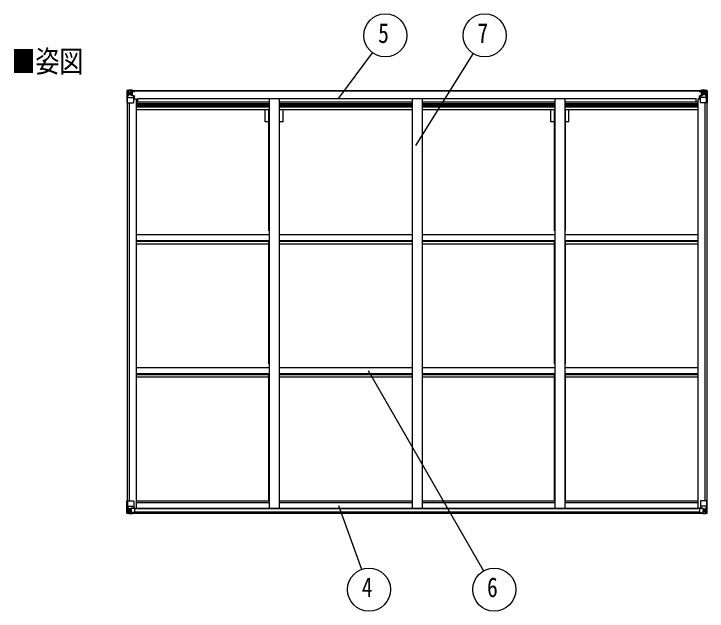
# Model space of a CAD drawing. Units: millimetres, scale not verified. Extents: x -16820 to 16820, y -11880 to 11880.
# Drawn here: x -10414 to -6939, y -1861 to 1132 of the extents above; entities that cross this region are included whole.
import ezdxf
from ezdxf.enums import TextEntityAlignment as Align

# ---------------------------------------------------------------- set-up
doc = ezdxf.new("R2010")
doc.units = ezdxf.units.MM
doc.header["$LTSCALE"] = 40
for name, color, linetype in [('0-2_USER1', 3, 'Continuous'), ('0-4_YKK_13', 4, 'Continuous'), ('0-5_YKK_A1', 4, 'Continuous'), ('0-6_YKK_D', 6, 'Continuous')]:
    doc.layers.add(name, color=color, linetype=linetype)
doc.styles.add('ＭＳ ゴシック', font='')
doc.styles.get('ＭＳ ゴシック').set_extended_font_data('MS Gothic')

msp = doc.modelspace()

# ---------------------------------------------------------------- linework, layer by layer
at = {"layer": '0-4_YKK_13'}
for p, q in [((-9847.45, 747.86), (-9847.45, 747.82)), ((-9846.51, 748.86), (-9846.51, 748.86)), ((-9846.51, 748.82), (-9846.51, 748.86)), ((-9837.54, 749.25), (-9845.46, 748.77)), ((-9844.6, 747.8), (-9844.61, 747.74)), ((-9844.61, 687.15), (-9844.61, 747.74)), ((-9840.64, 744.36), (-9843.37, 748.03)), ((-9839.78, 740.85), (-9837.45, 740.91)), ((-9839.78, 727.38), (-9839.78, 740.85)), ((-9825.45, 750.04), (-9837.45, 749.25)), ((-9837.45, 740.91), (-9825.45, 740.91)), ((-9831.97, 733.71), (-9831.97, 732.75)), ((-9826.45, 740.91), (-9825.45, 740.91)), ((-9818.95, 750.55), (-9825.45, 750.15)), ((-9825.45, 724.05), (-9825.45, 750.15)), ((-9825.45, 749.27), (-9818.95, 749.66)), ((-9823.95, 744.44), (-9825.45, 744.44)), ((-9823.95, 740.91), (-9825.45, 740.91)), ((-9818.95, 748.74), (-9823.95, 748.65)), ((-9823.45, 744.08), (-9823.95, 744.08)), ((-9819.95, 739.15), (-9823.95, 739.15)), ((-9819.95, 730.95), (-9823.95, 730.95)), ((-9823.84, 742.78), (-9819.95, 742.78)), ((-9823.45, 745.11), (-9823.45, 743.16)), ((-9815.45, 745.11), (-9823.45, 745.11)), ((-9815.45, 745.08), (-9823.45, 745.08)), ((-9813.45, 743.24), (-9823.45, 743.16)), ((-9823.45, 742.99), (-9823.45, 743.16)), ((-9823.45, 743.16), (-9823.45, 743.16)), ((-9819.95, 723.05), (-9819.95, 743.02)), ((-9818.95, 749.66), (-9818.95, 750.55)), ((-9818.95, 749.15), (-9818.95, 749.66)), ((-9818.95, 749.15), (-9818.95, 748.74)), ((-9818.95, 748.74), (-9818.95, 747.92)), ((-9813.95, 748.35), (-9813.95, 747.92)), ((-9813.65, 748.35), (-9813.95, 748.35)), ((-9813.65, 748.35), (-9811.96, 747.92)), ((-9813.45, 744.85), (-9808.45, 744.85)), ((-9813.45, 743.24), (-9813.45, 744.85)), ((-9808.45, 745.78), (-9808.45, 744.85)), ((-9808.45, 744.85), (-9807.45, 744.85)), ((-9807.45, 744.85), (-9807.45, 745.78)), ((-9807.45, 744.85), (-9807.45, 743.28)), ((-9807.45, 743.17), (-9807.45, 743.28)), ((-6979.45, 744.85), (-6979.45, 745.78)), ((-6978.45, 744.85), (-6979.45, 744.85)), ((-6979.45, 744.85), (-6979.45, 743.28)), ((-6979.45, 743.17), (-6979.45, 743.28)), ((-6978.45, 745.78), (-6978.45, 744.85)), ((-6973.45, 744.85), (-6978.45, 744.85)), ((-6973.25, 748.35), (-6974.94, 747.92)), ((-6973.45, 743.24), (-6973.45, 744.85)), ((-6973.45, 743.24), (-6963.45, 743.16)), ((-6973.25, 748.35), (-6972.95, 748.35)), ((-6972.95, 748.35), (-6972.95, 747.92)), ((-6971.45, 745.11), (-6963.45, 745.11)), ((-6971.45, 745.08), (-6963.45, 745.08)), ((-6967.95, 750.55), (-6961.45, 750.15)), ((-6967.95, 749.66), (-6967.95, 750.55)), ((-6961.45, 749.27), (-6967.95, 749.66)), ((-6967.95, 749.15), (-6967.95, 749.66)), ((-6967.95, 749.15), (-6967.95, 748.74)), ((-6967.95, 748.74), (-6962.95, 748.65)), ((-6967.95, 748.74), (-6967.95, 747.92)), ((-6966.95, 723.05), (-6966.95, 743.02)), ((-6963.06, 742.78), (-6966.95, 742.78)), ((-6966.95, 739.15), (-6962.95, 739.15)), ((-6966.95, 730.95), (-6962.95, 730.95)), ((-6963.45, 745.11), (-6963.45, 743.16)), ((-6963.45, 744.08), (-6962.95, 744.08)), ((-6963.44, 743.16), (-6963.45, 743.16)), ((-6963.44, 742.99), (-6963.44, 743.16)), ((-6962.95, 744.44), (-6961.45, 744.44)), ((-6962.95, 740.91), (-6961.45, 740.91)), ((-6961.45, 724.05), (-6961.45, 750.15)), ((-6961.45, 750.04), (-6949.45, 749.25)), ((-6960.45, 740.91), (-6961.45, 740.91)), ((-6949.45, 740.91), (-6961.45, 740.91)), ((-6954.93, 733.71), (-6954.93, 732.75)), ((-6947.12, 740.85), (-6949.45, 740.91)), ((-6949.36, 749.25), (-6941.43, 748.77)), ((-6947.12, 727.38), (-6947.12, 740.85)), ((-6946.26, 744.36), (-6943.53, 748.03)), ((-6942.29, 747.8), (-6942.29, 747.74)), ((-6942.29, 687.15), (-6942.29, 747.74)), ((-6940.39, 748.86), (-6940.39, 748.86)), ((-6940.39, 748.82), (-6940.39, 748.86)), ((-6939.45, 747.86), (-6939.45, 747.82)), ((-9844.06, 714.03), (-9839.92, 726.12)), ((-9844.06, 714.03), (-9837.45, 713.82)), ((-9837.45, 727.35), (-9839.78, 727.38)), ((-9837.45, 727.35), (-9825.45, 727.35)), ((-9837.45, 727.35), (-9837.45, 727.35)), ((-9837.45, 713.82), (-9813.45, 713.82)), ((-9823.95, 727.35), (-9825.45, 727.35)), ((-9824.62, 723.8), (-9814.28, 722.14)), ((-9824.62, 723.16), (-9824.62, 723.8)), ((-9814.28, 721.51), (-9824.62, 723.16)), ((-9814.28, 722.14), (-9814.28, 721.51)), ((-9814, 722.06), (-9809.95, 722.03)), ((-9813.45, 688.15), (-9813.45, 721.25)), ((-9808.95, 710.15), (-9813.45, 710.15)), ((-9808.95, 722.02), (-9809.95, 722.03)), ((-9809.95, 720.29), (-9808.95, 720.3)), ((-9808.95, 705.8), (-9808.95, 722.02)), ((-6977.95, 722.02), (-6976.95, 722.03)), ((-6977.95, 705.8), (-6977.95, 722.02)), ((-6976.95, 720.29), (-6977.95, 720.3)), ((-6977.95, 710.15), (-6973.45, 710.15)), ((-6972.9, 722.06), (-6976.95, 722.03)), ((-6973.45, 688.15), (-6973.45, 721.25)), ((-6949.45, 713.82), (-6973.45, 713.82)), ((-6962.27, 723.8), (-6972.62, 722.14)), ((-6972.62, 721.51), (-6962.27, 723.16)), ((-6972.62, 722.14), (-6972.62, 721.51)), ((-6962.95, 727.35), (-6961.45, 727.35)), ((-6962.27, 723.16), (-6962.27, 723.8)), ((-6949.45, 727.35), (-6961.45, 727.35)), ((-6949.45, 727.35), (-6947.12, 727.38)), ((-6949.45, 727.35), (-6949.45, 727.35)), ((-6942.84, 714.03), (-6949.45, 713.82)), ((-6942.84, 714.03), (-6946.98, 726.12)), ((-9844.61, 687.15), (-9814.45, 687.15)), ((-6942.29, 687.15), (-6972.45, 687.15)), ((-9847.45, -1308.83), (-9814.45, -1308.83)), ((-9847.45, -1369.54), (-9847.45, -1308.83)), ((-9844.61, -1308.83), (-9844.61, -1369.41)), ((-9813.45, -1309.83), (-9813.45, -1342.92)), ((-6973.45, -1309.83), (-6973.45, -1342.92)), ((-6939.45, -1308.83), (-6972.45, -1308.83)), ((-6942.29, -1308.83), (-6942.29, -1369.41)), ((-6939.45, -1369.54), (-6939.45, -1308.83)), ((-9844.06, -1335.71), (-9837.45, -1335.49)), ((-9844.06, -1335.71), (-9839.92, -1347.79)), ((-9837.45, -1349.03), (-9839.78, -1349.06)), ((-9839.78, -1349.06), (-9839.78, -1362.53)), ((-9837.45, -1335.49), (-9813.45, -1335.49)), ((-9837.45, -1349.03), (-9837.45, -1349.03)), ((-9825.45, -1349.03), (-9837.45, -1349.03)), ((-9832.93, -1355.39), (-9832.93, -1354.43)), ((-9825.45, -1345.04), (-9818.95, -1345.04)), ((-9825.45, -1345.04), (-9825.45, -1371.83)), ((-9814.28, -1343.18), (-9824.62, -1344.84)), ((-9824.62, -1344.84), (-9824.62, -1345.04)), ((-9821.93, -1345.04), (-9814.28, -1343.82)), ((-9818.95, -1345.04), (-9809.95, -1345.07)), ((-9814.28, -1343.82), (-9814.28, -1343.18)), ((-9808.95, -1345.98), (-9808.95, -1366.14)), ((-6977.95, -1345.98), (-6977.95, -1366.14)), ((-6967.95, -1345.04), (-6976.95, -1345.07)), ((-6949.45, -1335.49), (-6973.45, -1335.49)), ((-6972.62, -1343.18), (-6962.28, -1344.84)), ((-6972.62, -1343.82), (-6972.62, -1343.18)), ((-6964.97, -1345.04), (-6972.62, -1343.82)), ((-6961.45, -1345.04), (-6967.95, -1345.04)), ((-6962.28, -1344.84), (-6962.28, -1345.04)), ((-6961.45, -1345.04), (-6961.45, -1371.83)), ((-6961.45, -1349.03), (-6949.45, -1349.03)), ((-6953.97, -1355.39), (-6953.97, -1354.43)), ((-6942.84, -1335.71), (-6949.45, -1335.49)), ((-6949.45, -1349.03), (-6949.45, -1349.03)), ((-6949.45, -1349.03), (-6947.12, -1349.06)), ((-6947.12, -1349.06), (-6947.12, -1362.53)), ((-6942.84, -1335.71), (-6946.98, -1347.79)), ((-9846.51, -1370.49), (-9846.51, -1370.54)), ((-9837.54, -1370.92), (-9845.46, -1370.45)), ((-9844.6, -1369.48), (-9844.61, -1369.41)), ((-9840.64, -1366.04), (-9843.37, -1369.7)), ((-9839.78, -1362.53), (-9837.45, -1362.59)), ((-9837.45, -1362.58), (-9825.45, -1362.58)), ((-9825.45, -1371.71), (-9837.45, -1370.93)), ((-9818.95, -1372.22), (-9818.95, -1366.28)), ((-9809.95, -1366.85), (-9818.95, -1366.91)), ((-6976.95, -1366.85), (-6967.95, -1366.91)), ((-6967.95, -1372.22), (-6967.95, -1366.28)), ((-6949.45, -1362.58), (-6961.45, -1362.58)), ((-6961.45, -1371.71), (-6949.45, -1370.93)), ((-6947.12, -1362.53), (-6949.45, -1362.59)), ((-6949.36, -1370.92), (-6941.43, -1370.45)), ((-6946.26, -1366.04), (-6943.53, -1369.7)), ((-6942.29, -1369.48), (-6942.29, -1369.41)), ((-6940.39, -1370.49), (-6940.39, -1370.54))]:
    msp.add_line(p, q, dxfattribs=at)
for points in [[(-9847.45, 747.82), (-9847.45, 687.15), (-9844.61, 687.15)], [(-9846.51, 748.86), (-9837.45, 749.42), (-9825.45, 750.15)], [(-9833.89, 734.67), (-9834.85, 734.67), (-9834.85, 735.63), (-9833.89, 735.63)], [(-9832.93, 736.59), (-9832.93, 737.55), (-9831.97, 737.55), (-9831.97, 736.59)], [(-9831.97, 732.75), (-9832.93, 732.75), (-9832.93, 733.71)], [(-9831.01, 735.63), (-9830.05, 735.63), (-9830.05, 734.67), (-9831.01, 734.67)], [(-9818.95, 749.15), (-9823.95, 749.15), (-9823.95, 723.69)], [(-9823.45, 744.08), (-9815.45, 744.08), (-9815.45, 745.78)], [(-9808.45, 743.12), (-9823.45, 742.99), (-9823.45, 742.99)], [(-9813.45, 743.24), (-9813.45, 743.23), (-9807.45, 743.28)], [(-6973.45, 743.24), (-6973.45, 743.23), (-6979.45, 743.28)], [(-6978.45, 743.12), (-6963.45, 742.99), (-6963.44, 742.99)], [(-6963.45, 744.08), (-6971.45, 744.08), (-6971.45, 745.78)], [(-6967.95, 749.15), (-6962.95, 749.15), (-6962.95, 723.69)], [(-6940.39, 748.86), (-6949.45, 749.42), (-6961.45, 750.15)], [(-6955.89, 735.63), (-6956.85, 735.63), (-6956.85, 734.67), (-6955.89, 734.67)], [(-6953.97, 736.59), (-6953.97, 737.55), (-6954.93, 737.55), (-6954.93, 736.59)], [(-6954.93, 732.75), (-6953.97, 732.75), (-6953.97, 733.71)], [(-6953.01, 734.67), (-6952.05, 734.67), (-6952.05, 735.63), (-6953.01, 735.63)], [(-6939.45, 747.82), (-6939.45, 687.15), (-6942.29, 687.15)], [(-9809.95, 722.03), (-9809.95, 720.29), (-9813.45, 720.28)], [(-6976.95, 722.03), (-6976.95, 720.29), (-6973.45, 720.28)], [(-9832.93, -1354.43), (-9831.97, -1354.43), (-9831.97, -1355.39)], [(-6953.97, -1354.43), (-6954.93, -1354.43), (-6954.93, -1355.39)], [(-9846.51, -1370.54), (-9837.45, -1371.09), (-9818.95, -1372.22)], [(-9833.89, -1357.31), (-9834.85, -1357.31), (-9834.85, -1356.35), (-9833.89, -1356.35)], [(-9831.97, -1358.27), (-9831.97, -1359.23), (-9832.93, -1359.23), (-9832.93, -1358.27)], [(-9831.01, -1356.35), (-9830.05, -1356.35), (-9830.05, -1357.31), (-9831.01, -1357.31)], [(-9808.95, -1366.14), (-9808.96, -1366.24), (-9818.95, -1366.28)], [(-6977.95, -1366.14), (-6977.94, -1366.24), (-6967.95, -1366.28)], [(-6940.39, -1370.54), (-6949.45, -1371.09), (-6967.95, -1372.22)], [(-6955.89, -1356.35), (-6956.85, -1356.35), (-6956.85, -1357.31), (-6955.89, -1357.31)], [(-6954.93, -1358.27), (-6954.93, -1359.23), (-6953.97, -1359.23), (-6953.97, -1358.27)], [(-6953.01, -1357.31), (-6952.05, -1357.31), (-6952.05, -1356.35), (-6953.01, -1356.35)]]:
    msp.add_lwpolyline(points, dxfattribs=at)
for centre in [(-9832.45, 735.15), (-6954.45, 735.15), (-9832.45, -1356.83), (-6954.45, -1356.83)]:
    msp.add_circle(centre, 5.3, dxfattribs=at)
for centre, radius, start, end in [((-9846.45, 747.86), 0.999, 93.4424, 179.95083), ((-9846.45, 747.86), 1, 93.50017, 180.00079), ((-9846.45, 747.82), 0.999, 93.4424, 179.95083), ((-9845.3, 761.47), 12.7, 269.24466, 275.10311), ((-9843.32, 747.86), 1.28, 131.17831, 182.45895), ((-9833.89, 736.59), 0.96, 270, 0), ((-9833.89, 733.71), 0.96, 0, 90), ((-9831.01, 736.59), 0.96, 180, 270), ((-9831.01, 733.71), 0.96, 90, 180), ((-9823.45, 745.61), 0.5, 179.99802, 269.99691), ((-9823.45, 745.58), 0.5, 180.00109, 270.00109), ((-9823.45, 742.66), 0.5, 90.52895, 180.04464), ((-9823.44, 742.48), 0.513, 91.88028, 181.04707), ((-9808.31, 750.81), 7.69, 268.96999, 276.43426), ((-6978.59, 750.81), 7.69, 263.56574, 271.03001), ((-6963.45, 745.61), 0.5, 270.00309, 0.00198), ((-6963.45, 745.58), 0.5, 269.99891, 359.99891), ((-6963.45, 742.66), 0.5, 359.95536, 89.47105), ((-6963.46, 742.48), 0.513, 358.95293, 88.11972), ((-6955.89, 736.59), 0.96, 270, 0), ((-6955.89, 733.71), 0.96, 0, 90), ((-6953.01, 736.59), 0.96, 180, 270), ((-6953.01, 733.71), 0.96, 90, 180), ((-6943.58, 747.86), 1.28, 357.54105, 48.82169), ((-6941.6, 761.47), 12.7, 264.89689, 270.75534), ((-6940.45, 747.86), 0.999, 0.04917, 86.5576), ((-6940.45, 747.86), 1, 359.99921, 86.49983), ((-6940.45, 747.82), 0.999, 0.04917, 86.5576), ((-9824.51, 724.73), 0.937, 182.32209, 263.26766), ((-9824.51, 724.09), 0.937, 182.32209, 263.26766), ((-9814.39, 721.21), 0.937, 2.32209, 83.26766), ((-9814.39, 720.58), 0.937, 2.32209, 83.26766), ((-6972.51, 721.21), 0.937, 96.73234, 177.67791), ((-6972.51, 720.58), 0.937, 96.73234, 177.67791), ((-6962.38, 724.73), 0.937, 276.73234, 357.67791), ((-6962.38, 724.09), 0.937, 276.73234, 357.67791), ((-9814.45, 688.15), 1, 270, 0), ((-6972.45, 688.15), 1, 180, 270), ((-9814.45, -1309.83), 1, 0, 90), ((-6972.45, -1309.83), 1, 90, 180), ((-9824.51, -1345.77), 0.937, 96.73234, 129.06602), ((-9814.39, -1342.25), 0.937, 276.73234, 357.67791), ((-9814.39, -1342.89), 0.937, 276.73234, 357.67791), ((-6972.51, -1342.25), 0.937, 182.32209, 263.26766), ((-6972.51, -1342.89), 0.937, 182.32209, 263.26766), ((-6962.39, -1345.77), 0.937, 50.93398, 83.26766), ((-9846.45, -1369.5), 0.999, 180.04917, 266.5576), ((-9846.45, -1369.53), 0.999, 180.04917, 266.5576), ((-9846.45, -1369.54), 1, 179.99921, 266.49983), ((-9845.3, -1383.15), 12.7, 84.89689, 90.75534), ((-9843.32, -1369.53), 1.28, 177.54105, 228.82169), ((-9833.89, -1355.39), 0.96, 270, 0), ((-9833.89, -1358.27), 0.96, 0, 90), ((-9831.01, -1355.39), 0.96, 180, 270), ((-9831.01, -1358.27), 0.96, 90, 180), ((-6955.89, -1355.39), 0.96, 270, 0), ((-6955.89, -1358.27), 0.96, 0, 90), ((-6953.01, -1355.39), 0.96, 180, 270), ((-6953.01, -1358.27), 0.96, 90, 180), ((-6943.58, -1369.53), 1.28, 311.17831, 2.45895), ((-6941.6, -1383.15), 12.7, 89.24466, 95.10311), ((-6940.45, -1369.5), 0.999, 273.4424, 359.95083), ((-6940.45, -1369.53), 0.999, 273.4424, 359.95083), ((-6940.45, -1369.54), 1, 273.50017, 0.00079)]:
    msp.add_arc(centre, radius, start, end, dxfattribs=at)
for centre, major_axis, ratio, start_param, end_param in [((-9645.51, 761.17), (201, 12.36), 0.060933, 3.1373463, 3.1378449), ((-9844.51, 748.94), (2, 0.12), 0.060933, 3.1378449, 4.2119296), ((-9844.32, 745.84), (-0.02, 3), 0.466854, 5.5234897, 6.1575023), ((-9842.65, 740.77), (0.03, 5), 0.573921, 4.7320603, 5.5159136), ((-9919.2, 740.91), (81.75, 0), 0.061163, 0, 0.0007725), ((-6867.7, 740.91), (-81.75, 0), 0.061163, 6.2824128, 6.2831853), ((-6944.25, 740.77), (-0.03, 5), 0.573921, 0.7672717, 1.551125), ((-6942.58, 745.84), (0.02, 3), 0.466854, 0.125683, 0.7596956), ((-6942.39, 748.94), (-2, 0.12), 0.060933, 2.0712557, 3.1453404), ((-7141.39, 761.17), (-201, 12.36), 0.060933, 3.1453404, 3.145839), ((-9843.34, 716.38), (0.85, 2.32), 0.403757, 2.3087461, 3.2744049), ((-9841.19, 727.4), (0, 3), 0.468246, 4.2703918, 4.7058971), ((-6945.71, 727.4), (0, 3), 0.468246, 1.5772882, 2.0127935), ((-6943.56, 716.38), (-0.85, 2.32), 0.403757, 3.0087805, 3.9744392), ((-9843.34, -1338.06), (0.85, -2.32), 0.403757, 3.0087805, 3.9744392), ((-9841.19, -1349.08), (0, -3), 0.468246, 1.5772882, 2.0127935), ((-9809.95, -1345.98), (1, -0.021), 0.906239, 0.0187047, 1.589501), ((-6976.95, -1345.98), (-1, -0.021), 0.906239, 4.6936843, 6.2644806), ((-6945.71, -1349.08), (0, -3), 0.468246, 4.2703918, 4.7058971), ((-6943.56, -1338.06), (-0.85, -2.32), 0.403757, 2.3087461, 3.2744049), ((-9844.51, -1370.62), (2, -0.12), 0.060933, 2.0712557, 3.1453404), ((-9645.51, -1382.85), (201, -12.36), 0.060933, 3.1453404, 3.145839), ((-9844.32, -1367.52), (-0.02, -3), 0.466854, 0.125683, 0.7596956), ((-9842.65, -1362.45), (0.03, -5), 0.573921, 0.7672717, 1.551125), ((-9919.2, -1362.58), (81.75, 0), 0.061163, 6.2824128, 6.2831853), ((-9809.95, -1366.14), (1, 0.012), 0.707053, 4.7036637, 6.124411), ((-6976.95, -1366.14), (-1, 0.012), 0.707053, 0.1587743, 1.5795216), ((-6867.7, -1362.58), (-81.75, 0), 0.061163, 0, 0.0007725), ((-6944.25, -1362.45), (-0.03, -5), 0.573921, 4.7320603, 5.5159136), ((-6942.58, -1367.52), (0.02, -3), 0.466854, 5.5234897, 6.1575023), ((-6942.39, -1370.62), (-2, -0.12), 0.060933, 3.1378449, 4.2119296), ((-7141.39, -1382.85), (-201, -12.36), 0.060933, 3.1373463, 3.1378449)]:
    msp.add_ellipse(centre, major_axis=major_axis, ratio=ratio, start_param=start_param, end_param=end_param, dxfattribs=at)
at = {"layer": '0-5_YKK_A1'}
for p, q in [((-9823.95, 747.92), (-6962.95, 747.92)), ((-9823.95, 745.78), (-6962.95, 745.78)), ((-9813.45, 705.8), (-9800.45, 705.8)), ((-9800.45, 705.8), (-9800.45, -1344.85)), ((-9792.95, 692.12), (-9792.95, 707.64)), ((-9792.95, 707.64), (-6993.95, 707.64)), ((-9134.45, 707.62), (-9134.45, -1344.85)), ((-9084.45, 707.62), (-9084.45, -1344.85)), ((-8418.45, 707.62), (-8418.45, -1344.85)), ((-8368.45, 707.62), (-8368.45, -1344.85)), ((-7702.45, 707.62), (-7702.45, -1344.85)), ((-7652.45, 707.62), (-7652.45, -1344.85)), ((-6993.95, 692.12), (-6993.95, 707.64)), ((-6986.45, 705.8), (-6986.45, -1344.85)), ((-6986.45, 705.8), (-6973.45, 705.8)), ((-9845.45, 687.15), (-9845.45, -1309.85)), ((-9835.75, 687.15), (-9835.75, -1309.85)), ((-9800.45, 692.12), (-9134.45, 692.12)), ((-9800.45, 683.73), (-9134.45, 683.73)), ((-9800.45, 675.53), (-9134.45, 675.53)), ((-9800.45, 671.6), (-9134.45, 671.6)), ((-9800.45, 666.52), (-9134.45, 666.52)), ((-9084.45, 692.12), (-8418.45, 692.12)), ((-9084.45, 683.73), (-8418.45, 683.73)), ((-9084.45, 675.53), (-8418.45, 675.53)), ((-9084.45, 671.6), (-8418.45, 671.6)), ((-9084.45, 666.52), (-8418.45, 666.52)), ((-8368.45, 692.12), (-7702.45, 692.12)), ((-8368.45, 683.73), (-7702.45, 683.73)), ((-8368.45, 675.53), (-7702.45, 675.53)), ((-8368.45, 671.6), (-7702.45, 671.6)), ((-8368.45, 666.52), (-7702.45, 666.52)), ((-7652.45, 692.12), (-6986.45, 692.12)), ((-7652.45, 683.73), (-6986.45, 683.73)), ((-7652.45, 675.53), (-6986.45, 675.53)), ((-7652.45, 671.6), (-6986.45, 671.6)), ((-7652.45, 666.52), (-6986.45, 666.52)), ((-6951.15, 687.15), (-6951.15, -1309.85)), ((-6941.45, 687.15), (-6941.45, -1309.85)), ((-9800.45, 653.51), (-9134.45, 653.51)), ((-9154.65, 591.92), (-9154.65, 648.19)), ((-9136.95, 45.63), (-9136.95, 648.19)), ((-9084.45, 653.51), (-8418.45, 653.51)), ((-9081.95, 45.63), (-9081.95, 648.19)), ((-9064.25, 591.92), (-9064.25, 648.19)), ((-8368.45, 653.51), (-7702.45, 653.51)), ((-7722.65, 591.92), (-7722.65, 648.19)), ((-7704.95, 45.63), (-7704.95, 648.19)), ((-7652.45, 653.51), (-6986.45, 653.51)), ((-7649.95, 45.63), (-7649.95, 648.19)), ((-7632.25, 591.92), (-7632.25, 648.19)), ((-9136.95, 591.92), (-9154.65, 591.92)), ((-9064.25, 591.92), (-9081.95, 591.92)), ((-7704.95, 591.92), (-7722.65, 591.92)), ((-7632.25, 591.92), (-7649.95, 591.92)), ((-9800.42, 26.86), (-9134.45, 26.86)), ((-9084.42, 26.86), (-8418.45, 26.86)), ((-8368.42, 26.86), (-7702.45, 26.86)), ((-7652.42, 26.86), (-6986.45, 26.86)), ((-9800.42, -2.88), (-9134.45, -2.88)), ((-9800.42, -7.43), (-9134.45, -7.43)), ((-9800.42, -20.44), (-9134.45, -20.44)), ((-9136.95, -621.83), (-9136.95, -6)), ((-9084.42, -2.88), (-8418.45, -2.88)), ((-9084.42, -7.43), (-8418.45, -7.43)), ((-9084.42, -20.44), (-8418.45, -20.44)), ((-9081.95, -621.83), (-9081.95, -6)), ((-8368.42, -2.88), (-7702.45, -2.88)), ((-8368.42, -7.43), (-7702.45, -7.43)), ((-8368.42, -20.44), (-7702.45, -20.44)), ((-7704.95, -621.83), (-7704.95, -6)), ((-7652.42, -2.88), (-6986.45, -2.88)), ((-7652.42, -7.43), (-6986.45, -7.43)), ((-7652.42, -20.44), (-6986.45, -20.44)), ((-7649.95, -621.83), (-7649.95, -6)), ((-9800.42, -640.13), (-9134.45, -640.13)), ((-9084.42, -640.13), (-8418.45, -640.13)), ((-8368.42, -640.13), (-7702.45, -640.13)), ((-7652.42, -640.13), (-6986.45, -640.13)), ((-9800.42, -669.87), (-9134.45, -669.87)), ((-9800.42, -674.42), (-9134.45, -674.42)), ((-9800.42, -687.43), (-9134.45, -687.43)), ((-9136.95, -1308.68), (-9136.95, -669.02)), ((-9084.42, -669.87), (-8418.45, -669.87)), ((-9084.42, -674.42), (-8418.45, -674.42)), ((-9084.42, -687.43), (-8418.45, -687.43)), ((-9081.95, -1308.68), (-9081.95, -669.02)), ((-8368.42, -669.87), (-7702.45, -669.87)), ((-8368.42, -674.42), (-7702.45, -674.42)), ((-8368.42, -687.43), (-7702.45, -687.43)), ((-7704.95, -1308.68), (-7704.95, -669.02)), ((-7652.42, -669.87), (-6986.45, -669.87)), ((-7652.42, -674.42), (-6986.45, -674.42)), ((-7652.42, -687.43), (-6986.45, -687.43)), ((-7649.95, -1308.68), (-7649.95, -669.02)), ((-9800.45, -1308.68), (-9134.45, -1308.68)), ((-9800.45, -1317.02), (-9134.45, -1317.02)), ((-9084.45, -1308.68), (-8418.45, -1308.68)), ((-9084.45, -1317.02), (-8418.45, -1317.02)), ((-8368.45, -1308.68), (-7702.45, -1308.68)), ((-8368.45, -1317.02), (-7702.45, -1317.02)), ((-7652.45, -1308.68), (-6986.45, -1308.68)), ((-7652.45, -1317.02), (-6986.45, -1317.02)), ((-9820.71, -1344.85), (-6966.18, -1344.85)), ((-9808.95, -1347.11), (-6977.95, -1347.11)), ((-9818.95, -1370.62), (-6967.95, -1370.62)), ((-9808.95, -1362.72), (-6977.95, -1362.72))]:
    msp.add_line(p, q, dxfattribs=at)
at = {"layer": '0-6_YKK_D'}
for p, q in [((-8784.61, 709.32), (-8616.4, 937.33)), ((-8398.76, 473.09), (-8111.69, 932.64)), ((-8638.86, -654.9), (-8060.41, -1659.42)), ((-8786.91, -1331.58), (-8671.05, -1651.47))]:
    msp.add_line(p, q, dxfattribs=at)
for centre in [(-8552.28, 1024.24), (-8054.47, 1024.24), (-8634.28, -1753.01), (-8006.51, -1753.01)]:
    msp.add_circle(centre, 108, dxfattribs=at)

# ---------------------------------------------------------------- texts
at = {"layer": '0-2_USER1', "style": 'ＭＳ ゴシック', "width": 0.8}
msp.add_text('■姿図', height=110, dxfattribs=at).set_placement((-10426.02, 806.58), align=Align.BOTTOM_LEFT)
at = {"layer": '0-6_YKK_D', "style": 'ＭＳ ゴシック', "width": 0.8}
for s, p in [('5', (-8588.28, 956.74)), ('7', (-8090.47, 956.74)), ('4', (-8670.28, -1820.51)), ('6', (-8042.51, -1820.51))]:
    msp.add_text(s, height=98.97, dxfattribs=at).set_placement(p, align=Align.BOTTOM_LEFT)

doc.saveas('drawing.dxf')
